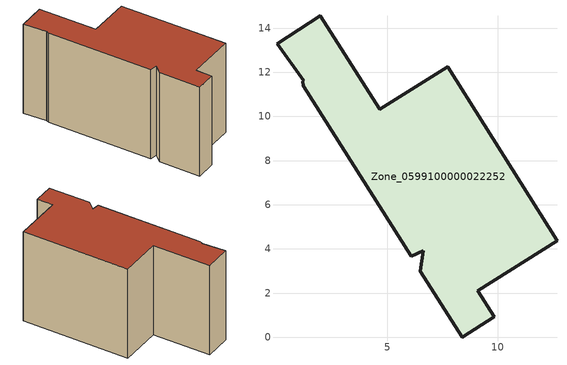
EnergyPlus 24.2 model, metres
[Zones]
Zone_0599100000022252
 floor ground (C_G): 6.07,3.66 1.2,11.38 1.16,11.58 1.22,11.62 0,13.29 1.97,14.56 4.65,10.32 7.73,12.26 12.68,4.37 9.1,2.11 9.84,0.92 8.38,0 6.49,2.99 6.62,3.92 z0
 wall outside (C_F): 9.1,2.11 12.68,4.37 7.73,12.26 4.65,10.32 1.97,14.56 0,13.29 1.22,11.62 1.16,11.58 1.2,11.38 6.07,3.66 6.62,3.92 6.49,2.99 8.38,0 9.84,0.92 9.1,2.11 z0:8.16
 roof outside (C_R): 1.2,11.38 6.07,3.66 6.62,3.92 6.49,2.99 8.38,0 9.84,0.92 9.1,2.11 12.68,4.37 7.73,12.26 4.65,10.32 1.97,14.56 0,13.29 1.22,11.62 1.16,11.58 z8.16
[BUILDING]
Pand.0599100000022252: North Axis=0; Terrain=City; Loads Convergence Tolerance Value=0.04; Temperature Convergence Tolerance Value=0.4; Solar Distribution=FullExterior; Maximum Number of Warmup Days=25; Minimum Number of Warmup Days=1
[Site:Location]
Rotterdam.The.Hague.AP_ZH_NLD Design_Conditions: Latitude=51.96; Longitude=4.45; Time Zone=1; Elevation=-4.5
[SITE:GROUNDTEMPERATURE:BUILDINGSURFACE]
18, 18, 18, 18, 18, 18, 18, 18, 18, 18, 18, 18
[MATERIAL] Thermal Absorptance=0.9; Solar Absorptance=0.7; Visible Absorptance=0.7
Name | Roughness | Thickness | Conductivity | Density | Specific Heat
G.TC.1975-1991 | MediumSmooth | 0.15 | 0.288461 | 540 | 1210
F.TC.1975-1991 | Rough | 0.3 | 0.230769 | 1920 | 840
R.TC.1975-1991 | MediumRough | 0.2 | 0.153846 | 1500 | 1000
[CONSTRUCTION]
C_G: G.TC.1975-1991
C_F: F.TC.1975-1991
C_R: R.TC.1975-1991
[ZONE]
Zone_0599100000022252: Type=1; Multiplier=1; Ceiling Height=Autocalculate; Volume=Autocalculate; Floor Area=autocalculate; Part of Total Floor Area=Yes
[ZONEINFILTRATION:DESIGNFLOWRATE]
Infil_Zone_0599100000022252: Zone or ZoneList or Space or SpaceList=Zone_0599100000022252; Schedule=AlwaysOn; Design Flow Rate Calculation Method=Flow/Area; Flow Rate per Floor Area=0.003; Constant Term Coefficient=1; Temperature Term Coefficient=0; Velocity Term Coefficient=0; Velocity Squared Term Coefficient=0
[HVACTEMPLATE:ZONE:IDEALLOADSAIRSYSTEM]
Zone_0599100000022252: Maximum Heating Supply Air Temperature=50; Minimum Cooling Supply Air Temperature=13; Maximum Heating Supply Air Humidity Ratio=0.0156; Minimum Cooling Supply Air Humidity Ratio=0.0077; Heating Limit=NoLimit; Cooling Limit=NoLimit; Dehumidification Control Type=ConstantSensibleHeatRatio; Cooling Sensible Heat Ratio=0.7; Dehumidification Setpoint=60; Humidification Control Type=None; Humidification Setpoint=30; Outdoor Air Method=None; Outdoor Air Flow Rate per Person=0.00944; Outdoor Air Flow Rate per Zone Floor Area=0; Outdoor Air Flow Rate per Zone=0; Demand Controlled Ventilation Type=None; Outdoor Air Economizer Type=NoEconomizer; Heat Recovery Type=None; Sensible Heat Recovery Effectiveness=0.7; Latent Heat Recovery Effectiveness=0.65
[ZONECONTROL:THERMOSTAT]
ThermostatControl_Zone_0599100000022252: Zone or ZoneList=Zone_0599100000022252; Control Type Schedule=DualSetpointControlType; Control 1=Thermostat_Zone_0599100000022252; Temperature Difference Between Cutout And Setpoint=0
[THERMOSTATSETPOINT:DUALSETPOINT]
Thermostat_Zone_0599100000022252: Heating Setpoint Temperature Schedule=HeatingSetpoint_Zone_0599100000022252; Cooling Setpoint Temperature Schedule=CoolingSetpoint_Zone_0599100000022252
[SCHEDULE:COMPACT]
HeatingSetpoint_Zone_0599100000022252: Through: 12/31, For: AllDays, Until: 24:00, 21
CoolingSetpoint_Zone_0599100000022252: Through: 12/31, For: AllDays, Until: 24:00, 24
DualSetpointControlType: Through: 12/31, For: AllDays, Until: 24:00, 4
AlwaysOn: Through: 12/31, For: AllDays, Until: 24:00, 1
